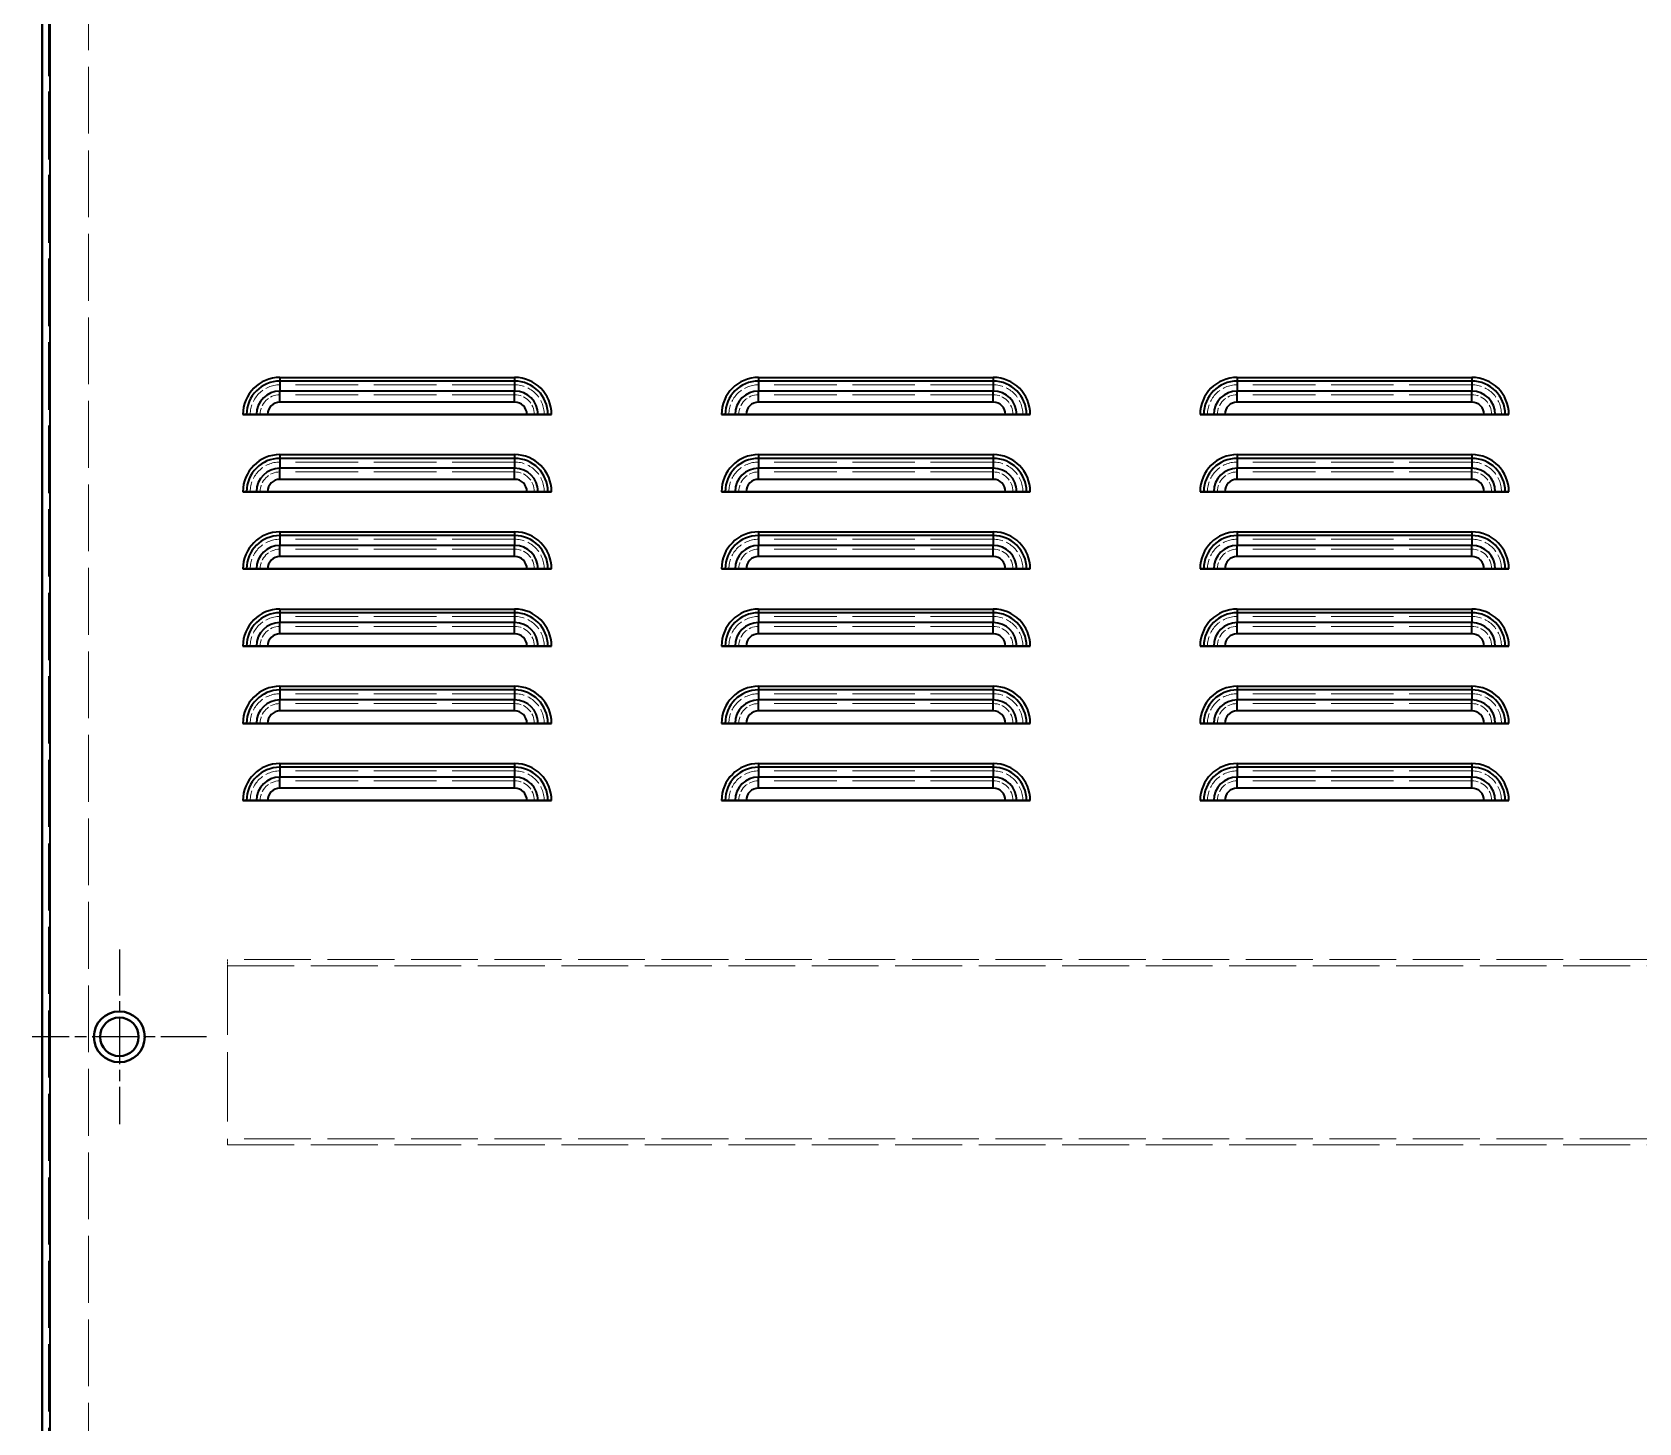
# Model space of a CAD drawing. Header units: millimetres. Extents: x 0 to 51860, y 0 to 5940.
# Drawn here: x 20099 to 20619, y 1892 to 2343 of the extents above; entities that cross this region are included whole.
import ezdxf

# ---------------------------------------------------------------- set-up
doc = ezdxf.new("R2010")
doc.units = ezdxf.units.MM
doc.header["$LTSCALE"] = 10
doc.linetypes.add('CHAIN', pattern=[0.3543, 0.2362, -0.0295, 0.0591, -0.0295])
doc.linetypes.add('DASHED', pattern=[0.2067, 0.1654, -0.0413])
for name, color, linetype, lineweight in [('가려진 것(ISO)', 2, 'DASHED', 18), ('가려진 좁은 것(ISO)', 2, 'DASHED', 18), ('가시적인 것(ISO)', 3, 'Continuous', 40), ('가시적인 좁은 것(ISO)', 3, 'Continuous', 35), ('중심 표식(ISO)', 1, 'Continuous', 25)]:
    doc.layers.add(name, color=color, linetype=linetype, lineweight=lineweight)

msp = doc.modelspace()

# ---------------------------------------------------------------- linework, layer by layer
at = {"layer": '가려진 것(ISO)', "ltscale": 13.087873}
msp.add_line((20104.1371, 2783.3297), (20104.1371, 1241.3297), dxfattribs=at)
at = {"layer": '가려진 것(ISO)', "ltscale": 13.08117}
msp.add_line((20117.1371, 1255.2439), (20117.1371, 2769.4155), dxfattribs=at)
at = {"layer": '가려진 것(ISO)', "ltscale": 0.380839}
for p, q in [((20162.1371, 2042.3297), (20162.1371, 2040.3297)), ((20162.1371, 1984.3297), (20162.1371, 1982.3297))]:
    msp.add_line(p, q, dxfattribs=at)
at = {"layer": '가려진 것(ISO)', "ltscale": 13.080328}
for p, q in [((20892.1371, 2042.3297), (20162.1371, 2042.3297)), ((20162.1371, 2040.3297), (20892.1371, 2040.3297)), ((20892.1371, 1984.3297), (20162.1371, 1984.3297)), ((20162.1371, 1982.3297), (20892.1371, 1982.3297))]:
    msp.add_line(p, q, dxfattribs=at)
at = {"layer": '가려진 것(ISO)', "ltscale": 13.546203}
msp.add_line((20162.1371, 2040.3297), (20162.1371, 1984.3297), dxfattribs=at)
at = {"layer": '가려진 좁은 것(ISO)', "ltscale": 13.070656}
msp.add_line((20104.2371, 2782.3155), (20104.2371, 1242.3439), dxfattribs=at)
at = {"layer": '가려진 좁은 것(ISO)', "ltscale": 12.256087}
for p, q in [((20255.1371, 2228.4297), (20179.1371, 2228.4297)), ((20410.1371, 2228.4297), (20334.1371, 2228.4297)), ((20565.1371, 2228.4297), (20489.1371, 2228.4297)), ((20255.1371, 2225.2297), (20179.1371, 2225.2297)), ((20410.1371, 2225.2297), (20334.1371, 2225.2297)), ((20565.1371, 2225.2297), (20489.1371, 2225.2297)), ((20255.1371, 2203.4297), (20179.1371, 2203.4297)), ((20410.1371, 2203.4297), (20334.1371, 2203.4297)), ((20565.1371, 2203.4297), (20489.1371, 2203.4297)), ((20255.1371, 2200.2297), (20179.1371, 2200.2297)), ((20410.1371, 2200.2297), (20334.1371, 2200.2297)), ((20565.1371, 2200.2297), (20489.1371, 2200.2297)), ((20255.1371, 2178.4297), (20179.1371, 2178.4297)), ((20255.1371, 2175.2297), (20179.1371, 2175.2297)), ((20410.1371, 2178.4297), (20334.1371, 2178.4297)), ((20410.1371, 2175.2297), (20334.1371, 2175.2297)), ((20565.1371, 2178.4297), (20489.1371, 2178.4297)), ((20565.1371, 2175.2297), (20489.1371, 2175.2297)), ((20255.1371, 2153.4297), (20179.1371, 2153.4297)), ((20255.1371, 2150.2297), (20179.1371, 2150.2297)), ((20410.1371, 2153.4297), (20334.1371, 2153.4297)), ((20410.1371, 2150.2297), (20334.1371, 2150.2297)), ((20565.1371, 2153.4297), (20489.1371, 2153.4297)), ((20565.1371, 2150.2297), (20489.1371, 2150.2297)), ((20255.1371, 2128.4297), (20179.1371, 2128.4297)), ((20410.1371, 2128.4297), (20334.1371, 2128.4297)), ((20565.1371, 2128.4297), (20489.1371, 2128.4297)), ((20255.1371, 2125.2297), (20179.1371, 2125.2297)), ((20410.1371, 2125.2297), (20334.1371, 2125.2297)), ((20565.1371, 2125.2297), (20489.1371, 2125.2297)), ((20255.1371, 2103.4297), (20179.1371, 2103.4297)), ((20410.1371, 2103.4297), (20334.1371, 2103.4297)), ((20565.1371, 2103.4297), (20489.1371, 2103.4297)), ((20255.1371, 2100.2297), (20179.1371, 2100.2297)), ((20410.1371, 2100.2297), (20334.1371, 2100.2297)), ((20565.1371, 2100.2297), (20489.1371, 2100.2297))]:
    msp.add_line(p, q, dxfattribs=at)
at = {"layer": '가려진 좁은 것(ISO)', "ltscale": 2.872115}
for centre, start, end in [((20179.1371, 2218.8297), 90, 180), ((20255.1371, 2218.8297), 0, 90), ((20334.1371, 2218.8297), 90, 180), ((20410.1371, 2218.8297), 0, 90), ((20489.1371, 2218.8297), 90, 180), ((20565.1371, 2218.8297), 0, 90), ((20179.1371, 2193.8297), 90, 180), ((20255.1371, 2193.8297), 0, 90), ((20334.1371, 2193.8297), 90, 180), ((20410.1371, 2193.8297), 0, 90), ((20489.1371, 2193.8297), 90, 180), ((20565.1371, 2193.8297), 0, 90), ((20179.1371, 2168.8297), 90, 180), ((20255.1371, 2168.8297), 0, 90), ((20334.1371, 2168.8297), 90, 180), ((20410.1371, 2168.8297), 0, 90), ((20489.1371, 2168.8297), 90, 180), ((20565.1371, 2168.8297), 0, 90), ((20179.1371, 2143.8297), 90, 180), ((20255.1371, 2143.8297), 0, 90), ((20334.1371, 2143.8297), 90, 180), ((20410.1371, 2143.8297), 0, 90), ((20489.1371, 2143.8297), 90, 180), ((20565.1371, 2143.8297), 0, 90), ((20179.1371, 2118.8297), 90, 180), ((20255.1371, 2118.8297), 0, 90), ((20334.1371, 2118.8297), 90, 180), ((20410.1371, 2118.8297), 0, 90), ((20489.1371, 2118.8297), 90, 180), ((20565.1371, 2118.8297), 0, 90), ((20179.1371, 2093.8297), 90, 180), ((20255.1371, 2093.8297), 0, 90), ((20334.1371, 2093.8297), 90, 180), ((20410.1371, 2093.8297), 0, 90), ((20489.1371, 2093.8297), 90, 180), ((20565.1371, 2093.8297), 0, 90)]:
    msp.add_arc(centre, 9.6, start, end, dxfattribs=at)
at = {"layer": '가려진 좁은 것(ISO)', "ltscale": 1.91471}
for centre, start, end in [((20179.1371, 2218.8297), 90, 180), ((20255.1371, 2218.8297), 0, 90), ((20334.1371, 2218.8297), 90, 180), ((20410.1371, 2218.8297), 0, 90), ((20489.1371, 2218.8297), 90, 180), ((20565.1371, 2218.8297), 0, 90), ((20179.1371, 2193.8297), 90, 180), ((20255.1371, 2193.8297), 0, 90), ((20334.1371, 2193.8297), 90, 180), ((20410.1371, 2193.8297), 0, 90), ((20489.1371, 2193.8297), 90, 180), ((20565.1371, 2193.8297), 0, 90), ((20179.1371, 2168.8297), 90, 180), ((20255.1371, 2168.8297), 0, 90), ((20334.1371, 2168.8297), 90, 180), ((20410.1371, 2168.8297), 0, 90), ((20489.1371, 2168.8297), 90, 180), ((20565.1371, 2168.8297), 0, 90), ((20179.1371, 2143.8297), 90, 180), ((20255.1371, 2143.8297), 0, 90), ((20334.1371, 2143.8297), 90, 180), ((20410.1371, 2143.8297), 0, 90), ((20489.1371, 2143.8297), 90, 180), ((20565.1371, 2143.8297), 0, 90), ((20179.1371, 2118.8297), 90, 180), ((20255.1371, 2118.8297), 0, 90), ((20334.1371, 2118.8297), 90, 180), ((20410.1371, 2118.8297), 0, 90), ((20489.1371, 2118.8297), 90, 180), ((20565.1371, 2118.8297), 0, 90), ((20179.1371, 2093.8297), 90, 180), ((20255.1371, 2093.8297), 0, 90), ((20334.1371, 2093.8297), 90, 180), ((20410.1371, 2093.8297), 0, 90), ((20489.1371, 2093.8297), 90, 180), ((20565.1371, 2093.8297), 0, 90)]:
    msp.add_arc(centre, 6.4, start, end, dxfattribs=at)
at = {"layer": '가시적인 것(ISO)'}
for p, q in [((20102.1371, 1241.3297), (20102.1371, 2783.3297)), ((20167.1371, 2218.8297), (20168.3371, 2218.8297)), ((20168.3371, 2218.8297), (20171.5371, 2218.8297)), ((20175.1371, 2218.8297), (20171.5371, 2218.8297)), ((20259.1371, 2218.8297), (20175.1371, 2218.8297)), ((20262.7371, 2218.8297), (20259.1371, 2218.8297)), ((20262.7371, 2218.8297), (20265.9371, 2218.8297)), ((20265.9371, 2218.8297), (20267.1371, 2218.8297)), ((20322.1371, 2218.8297), (20323.3371, 2218.8297)), ((20323.3371, 2218.8297), (20326.5371, 2218.8297)), ((20330.1371, 2218.8297), (20326.5371, 2218.8297)), ((20414.1371, 2218.8297), (20330.1371, 2218.8297)), ((20417.7371, 2218.8297), (20414.1371, 2218.8297)), ((20417.7371, 2218.8297), (20420.9371, 2218.8297)), ((20420.9371, 2218.8297), (20422.1371, 2218.8297)), ((20477.1371, 2218.8297), (20478.3371, 2218.8297)), ((20478.3371, 2218.8297), (20481.5371, 2218.8297)), ((20485.1371, 2218.8297), (20481.5371, 2218.8297)), ((20569.1371, 2218.8297), (20485.1371, 2218.8297)), ((20572.7371, 2218.8297), (20569.1371, 2218.8297)), ((20572.7371, 2218.8297), (20575.9371, 2218.8297)), ((20575.9371, 2218.8297), (20577.1371, 2218.8297)), ((20167.1371, 2193.8297), (20168.3371, 2193.8297)), ((20168.3371, 2193.8297), (20171.5371, 2193.8297)), ((20175.1371, 2193.8297), (20171.5371, 2193.8297)), ((20259.1371, 2193.8297), (20175.1371, 2193.8297)), ((20262.7371, 2193.8297), (20259.1371, 2193.8297)), ((20262.7371, 2193.8297), (20265.9371, 2193.8297)), ((20265.9371, 2193.8297), (20267.1371, 2193.8297)), ((20322.1371, 2193.8297), (20323.3371, 2193.8297)), ((20323.3371, 2193.8297), (20326.5371, 2193.8297)), ((20330.1371, 2193.8297), (20326.5371, 2193.8297)), ((20414.1371, 2193.8297), (20330.1371, 2193.8297)), ((20417.7371, 2193.8297), (20414.1371, 2193.8297)), ((20417.7371, 2193.8297), (20420.9371, 2193.8297)), ((20420.9371, 2193.8297), (20422.1371, 2193.8297)), ((20477.1371, 2193.8297), (20478.3371, 2193.8297)), ((20478.3371, 2193.8297), (20481.5371, 2193.8297)), ((20485.1371, 2193.8297), (20481.5371, 2193.8297)), ((20569.1371, 2193.8297), (20485.1371, 2193.8297)), ((20572.7371, 2193.8297), (20569.1371, 2193.8297)), ((20572.7371, 2193.8297), (20575.9371, 2193.8297)), ((20575.9371, 2193.8297), (20577.1371, 2193.8297)), ((20167.1371, 2168.8297), (20168.3371, 2168.8297)), ((20168.3371, 2168.8297), (20171.5371, 2168.8297)), ((20175.1371, 2168.8297), (20171.5371, 2168.8297)), ((20259.1371, 2168.8297), (20175.1371, 2168.8297)), ((20262.7371, 2168.8297), (20259.1371, 2168.8297)), ((20262.7371, 2168.8297), (20265.9371, 2168.8297)), ((20265.9371, 2168.8297), (20267.1371, 2168.8297)), ((20322.1371, 2168.8297), (20323.3371, 2168.8297)), ((20323.3371, 2168.8297), (20326.5371, 2168.8297)), ((20330.1371, 2168.8297), (20326.5371, 2168.8297)), ((20414.1371, 2168.8297), (20330.1371, 2168.8297)), ((20417.7371, 2168.8297), (20414.1371, 2168.8297)), ((20417.7371, 2168.8297), (20420.9371, 2168.8297)), ((20420.9371, 2168.8297), (20422.1371, 2168.8297)), ((20477.1371, 2168.8297), (20478.3371, 2168.8297)), ((20478.3371, 2168.8297), (20481.5371, 2168.8297)), ((20485.1371, 2168.8297), (20481.5371, 2168.8297)), ((20569.1371, 2168.8297), (20485.1371, 2168.8297)), ((20572.7371, 2168.8297), (20569.1371, 2168.8297)), ((20572.7371, 2168.8297), (20575.9371, 2168.8297)), ((20575.9371, 2168.8297), (20577.1371, 2168.8297)), ((20167.1371, 2143.8297), (20168.3371, 2143.8297)), ((20168.3371, 2143.8297), (20171.5371, 2143.8297)), ((20175.1371, 2143.8297), (20171.5371, 2143.8297)), ((20259.1371, 2143.8297), (20175.1371, 2143.8297)), ((20262.7371, 2143.8297), (20259.1371, 2143.8297)), ((20262.7371, 2143.8297), (20265.9371, 2143.8297)), ((20265.9371, 2143.8297), (20267.1371, 2143.8297)), ((20322.1371, 2143.8297), (20323.3371, 2143.8297)), ((20323.3371, 2143.8297), (20326.5371, 2143.8297)), ((20330.1371, 2143.8297), (20326.5371, 2143.8297)), ((20414.1371, 2143.8297), (20330.1371, 2143.8297)), ((20417.7371, 2143.8297), (20414.1371, 2143.8297)), ((20417.7371, 2143.8297), (20420.9371, 2143.8297)), ((20420.9371, 2143.8297), (20422.1371, 2143.8297)), ((20477.1371, 2143.8297), (20478.3371, 2143.8297)), ((20478.3371, 2143.8297), (20481.5371, 2143.8297)), ((20485.1371, 2143.8297), (20481.5371, 2143.8297)), ((20569.1371, 2143.8297), (20485.1371, 2143.8297)), ((20572.7371, 2143.8297), (20569.1371, 2143.8297)), ((20572.7371, 2143.8297), (20575.9371, 2143.8297)), ((20575.9371, 2143.8297), (20577.1371, 2143.8297)), ((20167.1371, 2118.8297), (20168.3371, 2118.8297)), ((20168.3371, 2118.8297), (20171.5371, 2118.8297)), ((20175.1371, 2118.8297), (20171.5371, 2118.8297)), ((20259.1371, 2118.8297), (20175.1371, 2118.8297)), ((20262.7371, 2118.8297), (20259.1371, 2118.8297)), ((20262.7371, 2118.8297), (20265.9371, 2118.8297)), ((20265.9371, 2118.8297), (20267.1371, 2118.8297)), ((20322.1371, 2118.8297), (20323.3371, 2118.8297)), ((20323.3371, 2118.8297), (20326.5371, 2118.8297)), ((20330.1371, 2118.8297), (20326.5371, 2118.8297)), ((20414.1371, 2118.8297), (20330.1371, 2118.8297)), ((20417.7371, 2118.8297), (20414.1371, 2118.8297)), ((20417.7371, 2118.8297), (20420.9371, 2118.8297)), ((20420.9371, 2118.8297), (20422.1371, 2118.8297)), ((20477.1371, 2118.8297), (20478.3371, 2118.8297)), ((20478.3371, 2118.8297), (20481.5371, 2118.8297)), ((20485.1371, 2118.8297), (20481.5371, 2118.8297)), ((20569.1371, 2118.8297), (20485.1371, 2118.8297)), ((20572.7371, 2118.8297), (20569.1371, 2118.8297)), ((20572.7371, 2118.8297), (20575.9371, 2118.8297)), ((20575.9371, 2118.8297), (20577.1371, 2118.8297)), ((20167.1371, 2093.8297), (20168.3371, 2093.8297)), ((20168.3371, 2093.8297), (20171.5371, 2093.8297)), ((20175.1371, 2093.8297), (20171.5371, 2093.8297)), ((20259.1371, 2093.8297), (20175.1371, 2093.8297)), ((20262.7371, 2093.8297), (20259.1371, 2093.8297)), ((20262.7371, 2093.8297), (20265.9371, 2093.8297)), ((20265.9371, 2093.8297), (20267.1371, 2093.8297)), ((20322.1371, 2093.8297), (20323.3371, 2093.8297)), ((20323.3371, 2093.8297), (20326.5371, 2093.8297)), ((20330.1371, 2093.8297), (20326.5371, 2093.8297)), ((20414.1371, 2093.8297), (20330.1371, 2093.8297)), ((20417.7371, 2093.8297), (20414.1371, 2093.8297)), ((20417.7371, 2093.8297), (20420.9371, 2093.8297)), ((20420.9371, 2093.8297), (20422.1371, 2093.8297)), ((20477.1371, 2093.8297), (20478.3371, 2093.8297)), ((20478.3371, 2093.8297), (20481.5371, 2093.8297)), ((20485.1371, 2093.8297), (20481.5371, 2093.8297)), ((20569.1371, 2093.8297), (20485.1371, 2093.8297)), ((20572.7371, 2093.8297), (20569.1371, 2093.8297)), ((20572.7371, 2093.8297), (20575.9371, 2093.8297)), ((20575.9371, 2093.8297), (20577.1371, 2093.8297))]:
    msp.add_line(p, q, dxfattribs=at)
for radius in [8.25, 6.25]:
    msp.add_circle((20127.1371, 2017.3297), radius, dxfattribs=at)
at = {"layer": '가시적인 좁은 것(ISO)'}
for p, q in [((20104.6371, 2783.3297), (20104.6371, 1241.3297)), ((20179.1371, 2230.8297), (20179.1371, 2229.6297)), ((20179.1371, 2230.8297), (20255.1371, 2230.8297)), ((20179.1371, 2229.6297), (20179.1371, 2226.4297)), ((20255.1371, 2229.6297), (20179.1371, 2229.6297)), ((20255.1371, 2230.8297), (20255.1371, 2229.6297)), ((20255.1371, 2229.6297), (20255.1371, 2226.4297)), ((20334.1371, 2230.8297), (20334.1371, 2229.6297)), ((20334.1371, 2230.8297), (20410.1371, 2230.8297)), ((20334.1371, 2229.6297), (20334.1371, 2226.4297)), ((20410.1371, 2229.6297), (20334.1371, 2229.6297)), ((20410.1371, 2230.8297), (20410.1371, 2229.6297)), ((20410.1371, 2229.6297), (20410.1371, 2226.4297)), ((20489.1371, 2230.8297), (20489.1371, 2229.6297)), ((20489.1371, 2230.8297), (20565.1371, 2230.8297)), ((20489.1371, 2229.6297), (20489.1371, 2226.4297)), ((20565.1371, 2229.6297), (20489.1371, 2229.6297)), ((20565.1371, 2230.8297), (20565.1371, 2229.6297)), ((20565.1371, 2229.6297), (20565.1371, 2226.4297)), ((20179.1371, 2222.8297), (20179.1371, 2226.4297)), ((20255.1371, 2226.4297), (20179.1371, 2226.4297)), ((20255.1371, 2222.8297), (20179.1371, 2222.8297)), ((20255.1371, 2222.8297), (20255.1371, 2226.4297)), ((20334.1371, 2222.8297), (20334.1371, 2226.4297)), ((20410.1371, 2226.4297), (20334.1371, 2226.4297)), ((20410.1371, 2222.8297), (20334.1371, 2222.8297)), ((20410.1371, 2222.8297), (20410.1371, 2226.4297)), ((20489.1371, 2222.8297), (20489.1371, 2226.4297)), ((20565.1371, 2226.4297), (20489.1371, 2226.4297)), ((20565.1371, 2222.8297), (20489.1371, 2222.8297)), ((20565.1371, 2222.8297), (20565.1371, 2226.4297)), ((20179.1371, 2205.8297), (20179.1371, 2204.6297)), ((20179.1371, 2205.8297), (20255.1371, 2205.8297)), ((20179.1371, 2204.6297), (20179.1371, 2201.4297)), ((20255.1371, 2204.6297), (20179.1371, 2204.6297)), ((20179.1371, 2197.8297), (20179.1371, 2201.4297)), ((20255.1371, 2201.4297), (20179.1371, 2201.4297)), ((20255.1371, 2205.8297), (20255.1371, 2204.6297)), ((20255.1371, 2204.6297), (20255.1371, 2201.4297)), ((20255.1371, 2197.8297), (20255.1371, 2201.4297)), ((20334.1371, 2205.8297), (20334.1371, 2204.6297)), ((20334.1371, 2205.8297), (20410.1371, 2205.8297)), ((20334.1371, 2204.6297), (20334.1371, 2201.4297)), ((20410.1371, 2204.6297), (20334.1371, 2204.6297)), ((20334.1371, 2197.8297), (20334.1371, 2201.4297)), ((20410.1371, 2201.4297), (20334.1371, 2201.4297)), ((20410.1371, 2205.8297), (20410.1371, 2204.6297)), ((20410.1371, 2204.6297), (20410.1371, 2201.4297)), ((20410.1371, 2197.8297), (20410.1371, 2201.4297)), ((20489.1371, 2205.8297), (20489.1371, 2204.6297)), ((20489.1371, 2205.8297), (20565.1371, 2205.8297)), ((20489.1371, 2204.6297), (20489.1371, 2201.4297)), ((20565.1371, 2204.6297), (20489.1371, 2204.6297)), ((20489.1371, 2197.8297), (20489.1371, 2201.4297)), ((20565.1371, 2201.4297), (20489.1371, 2201.4297)), ((20565.1371, 2205.8297), (20565.1371, 2204.6297)), ((20565.1371, 2204.6297), (20565.1371, 2201.4297)), ((20565.1371, 2197.8297), (20565.1371, 2201.4297)), ((20255.1371, 2197.8297), (20179.1371, 2197.8297)), ((20410.1371, 2197.8297), (20334.1371, 2197.8297)), ((20565.1371, 2197.8297), (20489.1371, 2197.8297)), ((20179.1371, 2180.8297), (20179.1371, 2179.6297)), ((20179.1371, 2180.8297), (20255.1371, 2180.8297)), ((20255.1371, 2180.8297), (20255.1371, 2179.6297)), ((20334.1371, 2180.8297), (20334.1371, 2179.6297)), ((20334.1371, 2180.8297), (20410.1371, 2180.8297)), ((20410.1371, 2180.8297), (20410.1371, 2179.6297)), ((20489.1371, 2180.8297), (20489.1371, 2179.6297)), ((20489.1371, 2180.8297), (20565.1371, 2180.8297)), ((20565.1371, 2180.8297), (20565.1371, 2179.6297)), ((20179.1371, 2179.6297), (20179.1371, 2176.4297)), ((20255.1371, 2179.6297), (20179.1371, 2179.6297)), ((20179.1371, 2172.8297), (20179.1371, 2176.4297)), ((20255.1371, 2176.4297), (20179.1371, 2176.4297)), ((20255.1371, 2179.6297), (20255.1371, 2176.4297)), ((20255.1371, 2172.8297), (20255.1371, 2176.4297)), ((20334.1371, 2179.6297), (20334.1371, 2176.4297)), ((20410.1371, 2179.6297), (20334.1371, 2179.6297)), ((20334.1371, 2172.8297), (20334.1371, 2176.4297)), ((20410.1371, 2176.4297), (20334.1371, 2176.4297)), ((20410.1371, 2179.6297), (20410.1371, 2176.4297)), ((20410.1371, 2172.8297), (20410.1371, 2176.4297)), ((20489.1371, 2179.6297), (20489.1371, 2176.4297)), ((20565.1371, 2179.6297), (20489.1371, 2179.6297)), ((20489.1371, 2172.8297), (20489.1371, 2176.4297)), ((20565.1371, 2176.4297), (20489.1371, 2176.4297)), ((20565.1371, 2179.6297), (20565.1371, 2176.4297)), ((20565.1371, 2172.8297), (20565.1371, 2176.4297)), ((20255.1371, 2172.8297), (20179.1371, 2172.8297)), ((20410.1371, 2172.8297), (20334.1371, 2172.8297)), ((20565.1371, 2172.8297), (20489.1371, 2172.8297)), ((20179.1371, 2155.8297), (20179.1371, 2154.6297)), ((20179.1371, 2155.8297), (20255.1371, 2155.8297)), ((20179.1371, 2154.6297), (20179.1371, 2151.4297)), ((20255.1371, 2154.6297), (20179.1371, 2154.6297)), ((20255.1371, 2155.8297), (20255.1371, 2154.6297)), ((20255.1371, 2154.6297), (20255.1371, 2151.4297)), ((20334.1371, 2155.8297), (20334.1371, 2154.6297)), ((20334.1371, 2155.8297), (20410.1371, 2155.8297)), ((20334.1371, 2154.6297), (20334.1371, 2151.4297)), ((20410.1371, 2154.6297), (20334.1371, 2154.6297)), ((20410.1371, 2155.8297), (20410.1371, 2154.6297)), ((20410.1371, 2154.6297), (20410.1371, 2151.4297)), ((20489.1371, 2155.8297), (20489.1371, 2154.6297)), ((20489.1371, 2155.8297), (20565.1371, 2155.8297)), ((20489.1371, 2154.6297), (20489.1371, 2151.4297)), ((20565.1371, 2154.6297), (20489.1371, 2154.6297)), ((20565.1371, 2155.8297), (20565.1371, 2154.6297)), ((20565.1371, 2154.6297), (20565.1371, 2151.4297)), ((20179.1371, 2147.8297), (20179.1371, 2151.4297)), ((20255.1371, 2151.4297), (20179.1371, 2151.4297)), ((20255.1371, 2147.8297), (20255.1371, 2151.4297)), ((20334.1371, 2147.8297), (20334.1371, 2151.4297)), ((20410.1371, 2151.4297), (20334.1371, 2151.4297)), ((20410.1371, 2147.8297), (20410.1371, 2151.4297)), ((20489.1371, 2147.8297), (20489.1371, 2151.4297)), ((20565.1371, 2151.4297), (20489.1371, 2151.4297)), ((20565.1371, 2147.8297), (20565.1371, 2151.4297)), ((20255.1371, 2147.8297), (20179.1371, 2147.8297)), ((20410.1371, 2147.8297), (20334.1371, 2147.8297)), ((20565.1371, 2147.8297), (20489.1371, 2147.8297)), ((20179.1371, 2130.8297), (20179.1371, 2129.6297)), ((20179.1371, 2130.8297), (20255.1371, 2130.8297)), ((20179.1371, 2129.6297), (20179.1371, 2126.4297)), ((20255.1371, 2129.6297), (20179.1371, 2129.6297)), ((20255.1371, 2130.8297), (20255.1371, 2129.6297)), ((20255.1371, 2129.6297), (20255.1371, 2126.4297)), ((20334.1371, 2130.8297), (20334.1371, 2129.6297)), ((20334.1371, 2130.8297), (20410.1371, 2130.8297)), ((20334.1371, 2129.6297), (20334.1371, 2126.4297)), ((20410.1371, 2129.6297), (20334.1371, 2129.6297)), ((20410.1371, 2130.8297), (20410.1371, 2129.6297)), ((20410.1371, 2129.6297), (20410.1371, 2126.4297)), ((20489.1371, 2130.8297), (20489.1371, 2129.6297)), ((20489.1371, 2130.8297), (20565.1371, 2130.8297)), ((20489.1371, 2129.6297), (20489.1371, 2126.4297)), ((20565.1371, 2129.6297), (20489.1371, 2129.6297)), ((20565.1371, 2130.8297), (20565.1371, 2129.6297)), ((20565.1371, 2129.6297), (20565.1371, 2126.4297)), ((20179.1371, 2122.8297), (20179.1371, 2126.4297)), ((20255.1371, 2126.4297), (20179.1371, 2126.4297)), ((20255.1371, 2122.8297), (20255.1371, 2126.4297)), ((20334.1371, 2122.8297), (20334.1371, 2126.4297)), ((20410.1371, 2126.4297), (20334.1371, 2126.4297)), ((20410.1371, 2122.8297), (20410.1371, 2126.4297)), ((20489.1371, 2122.8297), (20489.1371, 2126.4297)), ((20565.1371, 2126.4297), (20489.1371, 2126.4297)), ((20565.1371, 2122.8297), (20565.1371, 2126.4297)), ((20255.1371, 2122.8297), (20179.1371, 2122.8297)), ((20410.1371, 2122.8297), (20334.1371, 2122.8297)), ((20565.1371, 2122.8297), (20489.1371, 2122.8297)), ((20179.1371, 2105.8297), (20179.1371, 2104.6297)), ((20179.1371, 2105.8297), (20255.1371, 2105.8297)), ((20179.1371, 2104.6297), (20179.1371, 2101.4297)), ((20255.1371, 2104.6297), (20179.1371, 2104.6297)), ((20255.1371, 2105.8297), (20255.1371, 2104.6297)), ((20255.1371, 2104.6297), (20255.1371, 2101.4297)), ((20334.1371, 2105.8297), (20334.1371, 2104.6297)), ((20334.1371, 2105.8297), (20410.1371, 2105.8297)), ((20334.1371, 2104.6297), (20334.1371, 2101.4297)), ((20410.1371, 2104.6297), (20334.1371, 2104.6297)), ((20410.1371, 2105.8297), (20410.1371, 2104.6297)), ((20410.1371, 2104.6297), (20410.1371, 2101.4297)), ((20489.1371, 2105.8297), (20489.1371, 2104.6297)), ((20489.1371, 2105.8297), (20565.1371, 2105.8297)), ((20489.1371, 2104.6297), (20489.1371, 2101.4297)), ((20565.1371, 2104.6297), (20489.1371, 2104.6297)), ((20565.1371, 2105.8297), (20565.1371, 2104.6297)), ((20565.1371, 2104.6297), (20565.1371, 2101.4297)), ((20179.1371, 2097.8297), (20179.1371, 2101.4297)), ((20255.1371, 2101.4297), (20179.1371, 2101.4297)), ((20255.1371, 2097.8297), (20179.1371, 2097.8297)), ((20255.1371, 2097.8297), (20255.1371, 2101.4297)), ((20334.1371, 2097.8297), (20334.1371, 2101.4297)), ((20410.1371, 2101.4297), (20334.1371, 2101.4297)), ((20410.1371, 2097.8297), (20334.1371, 2097.8297)), ((20410.1371, 2097.8297), (20410.1371, 2101.4297)), ((20489.1371, 2097.8297), (20489.1371, 2101.4297)), ((20565.1371, 2101.4297), (20489.1371, 2101.4297)), ((20565.1371, 2097.8297), (20489.1371, 2097.8297)), ((20565.1371, 2097.8297), (20565.1371, 2101.4297))]:
    msp.add_line(p, q, dxfattribs=at)
for centre, radius, start, end in [((20179.1371, 2218.8297), 12, 90, 180), ((20179.1371, 2218.8297), 10.8, 90, 180), ((20255.1371, 2218.8297), 12, 0, 90), ((20255.1371, 2218.8297), 10.8, 0, 90), ((20334.1371, 2218.8297), 12, 90, 180), ((20334.1371, 2218.8297), 10.8, 90, 180), ((20410.1371, 2218.8297), 12, 0, 90), ((20410.1371, 2218.8297), 10.8, 0, 90), ((20489.1371, 2218.8297), 12, 90, 180), ((20489.1371, 2218.8297), 10.8, 90, 180), ((20565.1371, 2218.8297), 12, 0, 90), ((20565.1371, 2218.8297), 10.8, 0, 90), ((20179.1371, 2218.8297), 7.6, 90, 180), ((20179.1371, 2218.8297), 4, 90, 180), ((20255.1371, 2218.8297), 7.6, 0, 90), ((20255.1371, 2218.8297), 4, 0, 90), ((20334.1371, 2218.8297), 7.6, 90, 180), ((20334.1371, 2218.8297), 4, 90, 180), ((20410.1371, 2218.8297), 7.6, 0, 90), ((20410.1371, 2218.8297), 4, 0, 90), ((20489.1371, 2218.8297), 7.6, 90, 180), ((20489.1371, 2218.8297), 4, 90, 180), ((20565.1371, 2218.8297), 7.6, 0, 90), ((20565.1371, 2218.8297), 4, 0, 90), ((20179.1371, 2193.8297), 12, 90, 180), ((20179.1371, 2193.8297), 10.8, 90, 180), ((20179.1371, 2193.8297), 7.6, 90, 180), ((20255.1371, 2193.8297), 12, 0, 90), ((20255.1371, 2193.8297), 10.8, 0, 90), ((20255.1371, 2193.8297), 7.6, 0, 90), ((20334.1371, 2193.8297), 12, 90, 180), ((20334.1371, 2193.8297), 10.8, 90, 180), ((20334.1371, 2193.8297), 7.6, 90, 180), ((20410.1371, 2193.8297), 12, 0, 90), ((20410.1371, 2193.8297), 10.8, 0, 90), ((20410.1371, 2193.8297), 7.6, 0, 90), ((20489.1371, 2193.8297), 12, 90, 180), ((20489.1371, 2193.8297), 10.8, 90, 180), ((20489.1371, 2193.8297), 7.6, 90, 180), ((20565.1371, 2193.8297), 12, 0, 90), ((20565.1371, 2193.8297), 10.8, 0, 90), ((20565.1371, 2193.8297), 7.6, 0, 90), ((20179.1371, 2193.8297), 4, 90, 180), ((20255.1371, 2193.8297), 4, 0, 90), ((20334.1371, 2193.8297), 4, 90, 180), ((20410.1371, 2193.8297), 4, 0, 90), ((20489.1371, 2193.8297), 4, 90, 180), ((20565.1371, 2193.8297), 4, 0, 90), ((20179.1371, 2168.8297), 12, 90, 180), ((20255.1371, 2168.8297), 12, 0, 90), ((20334.1371, 2168.8297), 12, 90, 180), ((20410.1371, 2168.8297), 12, 0, 90), ((20489.1371, 2168.8297), 12, 90, 180), ((20565.1371, 2168.8297), 12, 0, 90), ((20179.1371, 2168.8297), 10.8, 90, 180), ((20179.1371, 2168.8297), 7.6, 90, 180), ((20255.1371, 2168.8297), 10.8, 0, 90), ((20255.1371, 2168.8297), 7.6, 0, 90), ((20334.1371, 2168.8297), 10.8, 90, 180), ((20334.1371, 2168.8297), 7.6, 90, 180), ((20410.1371, 2168.8297), 10.8, 0, 90), ((20410.1371, 2168.8297), 7.6, 0, 90), ((20489.1371, 2168.8297), 10.8, 90, 180), ((20489.1371, 2168.8297), 7.6, 90, 180), ((20565.1371, 2168.8297), 10.8, 0, 90), ((20565.1371, 2168.8297), 7.6, 0, 90), ((20179.1371, 2168.8297), 4, 90, 180), ((20255.1371, 2168.8297), 4, 0, 90), ((20334.1371, 2168.8297), 4, 90, 180), ((20410.1371, 2168.8297), 4, 0, 90), ((20489.1371, 2168.8297), 4, 90, 180), ((20565.1371, 2168.8297), 4, 0, 90), ((20179.1371, 2143.8297), 12, 90, 180), ((20179.1371, 2143.8297), 10.8, 90, 180), ((20255.1371, 2143.8297), 12, 0, 90), ((20255.1371, 2143.8297), 10.8, 0, 90), ((20334.1371, 2143.8297), 12, 90, 180), ((20334.1371, 2143.8297), 10.8, 90, 180), ((20410.1371, 2143.8297), 12, 0, 90), ((20410.1371, 2143.8297), 10.8, 0, 90), ((20489.1371, 2143.8297), 12, 90, 180), ((20489.1371, 2143.8297), 10.8, 90, 180), ((20565.1371, 2143.8297), 12, 0, 90), ((20565.1371, 2143.8297), 10.8, 0, 90), ((20179.1371, 2143.8297), 7.6, 90, 180), ((20255.1371, 2143.8297), 7.6, 0, 90), ((20334.1371, 2143.8297), 7.6, 90, 180), ((20410.1371, 2143.8297), 7.6, 0, 90), ((20489.1371, 2143.8297), 7.6, 90, 180), ((20565.1371, 2143.8297), 7.6, 0, 90), ((20179.1371, 2143.8297), 4, 90, 180), ((20255.1371, 2143.8297), 4, 0, 90), ((20334.1371, 2143.8297), 4, 90, 180), ((20410.1371, 2143.8297), 4, 0, 90), ((20489.1371, 2143.8297), 4, 90, 180), ((20565.1371, 2143.8297), 4, 0, 90), ((20179.1371, 2118.8297), 12, 90, 180), ((20179.1371, 2118.8297), 10.8, 90, 180), ((20255.1371, 2118.8297), 12, 0, 90), ((20255.1371, 2118.8297), 10.8, 0, 90), ((20334.1371, 2118.8297), 12, 90, 180), ((20334.1371, 2118.8297), 10.8, 90, 180), ((20410.1371, 2118.8297), 12, 0, 90), ((20410.1371, 2118.8297), 10.8, 0, 90), ((20489.1371, 2118.8297), 12, 90, 180), ((20489.1371, 2118.8297), 10.8, 90, 180), ((20565.1371, 2118.8297), 12, 0, 90), ((20565.1371, 2118.8297), 10.8, 0, 90), ((20179.1371, 2118.8297), 7.6, 90, 180), ((20255.1371, 2118.8297), 7.6, 0, 90), ((20334.1371, 2118.8297), 7.6, 90, 180), ((20410.1371, 2118.8297), 7.6, 0, 90), ((20489.1371, 2118.8297), 7.6, 90, 180), ((20565.1371, 2118.8297), 7.6, 0, 90), ((20179.1371, 2118.8297), 4, 90, 180), ((20255.1371, 2118.8297), 4, 0, 90), ((20334.1371, 2118.8297), 4, 90, 180), ((20410.1371, 2118.8297), 4, 0, 90), ((20489.1371, 2118.8297), 4, 90, 180), ((20565.1371, 2118.8297), 4, 0, 90), ((20179.1371, 2093.8297), 12, 90, 180), ((20179.1371, 2093.8297), 10.8, 90, 180), ((20255.1371, 2093.8297), 12, 0, 90), ((20255.1371, 2093.8297), 10.8, 0, 90), ((20334.1371, 2093.8297), 12, 90, 180), ((20334.1371, 2093.8297), 10.8, 90, 180), ((20410.1371, 2093.8297), 12, 0, 90), ((20410.1371, 2093.8297), 10.8, 0, 90), ((20489.1371, 2093.8297), 12, 90, 180), ((20489.1371, 2093.8297), 10.8, 90, 180), ((20565.1371, 2093.8297), 12, 0, 90), ((20565.1371, 2093.8297), 10.8, 0, 90), ((20179.1371, 2093.8297), 7.6, 90, 180), ((20179.1371, 2093.8297), 4, 90, 180), ((20255.1371, 2093.8297), 7.6, 0, 90), ((20255.1371, 2093.8297), 4, 0, 90), ((20334.1371, 2093.8297), 7.6, 90, 180), ((20334.1371, 2093.8297), 4, 90, 180), ((20410.1371, 2093.8297), 7.6, 0, 90), ((20410.1371, 2093.8297), 4, 0, 90), ((20489.1371, 2093.8297), 7.6, 90, 180), ((20489.1371, 2093.8297), 4, 90, 180), ((20565.1371, 2093.8297), 7.6, 0, 90), ((20565.1371, 2093.8297), 4, 0, 90)]:
    msp.add_arc(centre, radius, start, end, dxfattribs=at)
at = {"layer": '중심 표식(ISO)', "linetype": 'CHAIN', "ltscale": 6.278222}
for p, q in [((20127.1371, 2045.5797), (20127.1371, 1989.0797)), ((20155.3871, 2017.3297), (20098.8871, 2017.3297))]:
    msp.add_line(p, q, dxfattribs=at)

doc.saveas('drawing.dxf')
